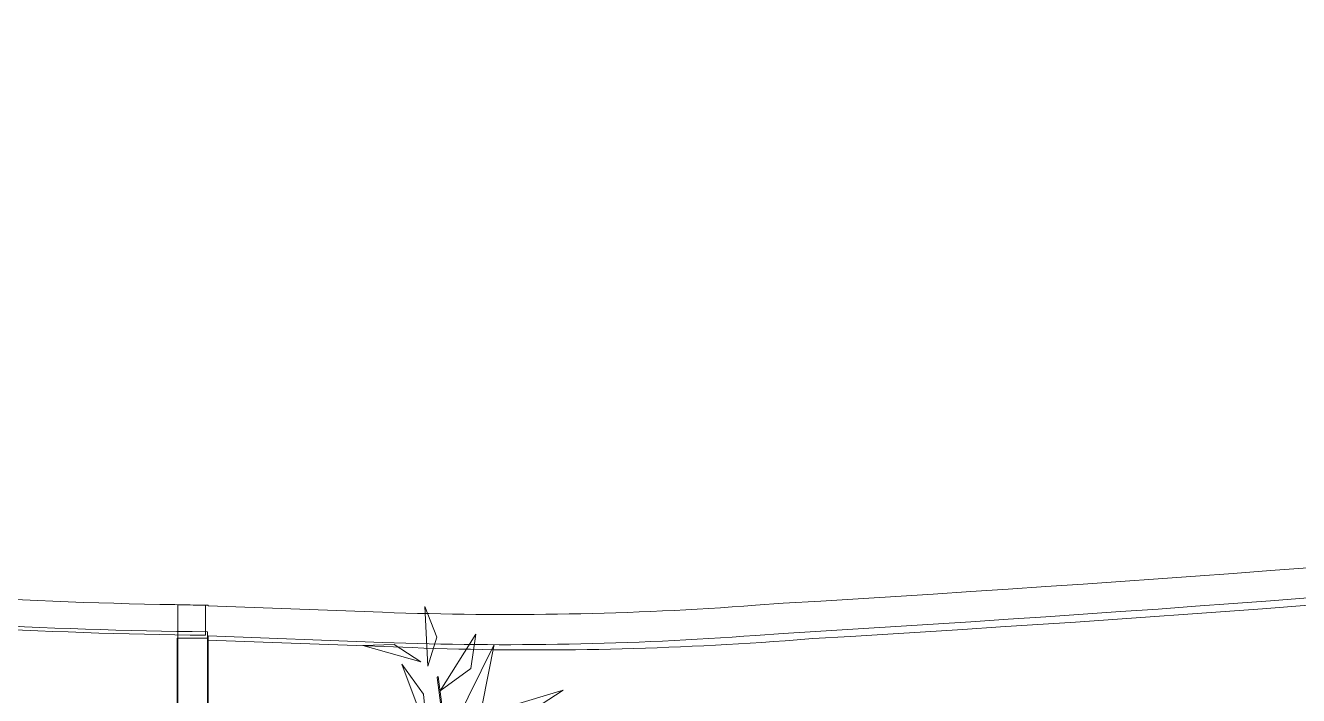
# Model space of a CAD drawing. Header units: centimetres. Extents: x -4990 to 114398, y -61489 to -12305.
# Drawn here: x 49908.3 to 50119.4, y -31061.8 to -30950.7 of the extents above; entities that cross this region are included whole.
import ezdxf

# ---------------------------------------------------------------- set-up
doc = ezdxf.new("R2010")
doc.units = ezdxf.units.CM
doc.header["$LTSCALE"] = 0.5
doc.layers.get('0').update_dxf_attribs({"linetype": 'CONTINUOUS'})
doc.layers.add('3-BAT C-Niveau-3', color=7, linetype='CONTINUOUS')

# ---------------------------------------------------------------- blocks, each defined once
blk = doc.blocks.new('Groupe-14-1')
at = {"color": 251, "linetype": 'Continuous', "lineweight": 5, "true_color": 0x555555, "flags": 128}
blk.add_lwpolyline([(17776.06, -46909.95), (17072.91, -47043.13), (17120.61, -47294.46), (17485.31, -47218.07, 0.067436), (18096.05, -47001.25), (18181.82, -46957.06), (18157.31, -46870.97), (18104.46, -46746.18, -0.010276), (18060.06, -46619.85), (18056.16, -46608.33, -0.020142), (17943.69, -46225.97), (17942.49, -46221.51, -0.027808), (17929.85, -46160.96), (17924.76, -46127.34), (17638.12, -46181.62), (17650.08, -46244.67), (17846.58, -46207.46), (17946.13, -46733.11), (17749.62, -46770.33)], format="xyb", close=True, dxfattribs=at)
blk = doc.blocks.new('Groupe-24-1')
at = {"color": 7, "linetype": 'Continuous', "lineweight": 13, "flags": 128}
blk.add_lwpolyline([(17494.18, -45379.55), (17489.22, -45383.17), (17769.69, -45482.75, -0.009305), (17925.89, -45623.54), (17921.66, -45731.52, 0.018877), (17913.03, -45942.72), (17912.61, -45965.79, 0.048991), (17925.5, -46126.87), (17930.41, -46125.94, -0.048991), (17917.52, -45964.86), (17917.94, -45941.79, -0.018877), (17926.57, -45730.59), (17930.8, -45622.61), (17886.14, -45580.82, 0.003893), (17821.43, -45521.21), (17775.26, -45479.34)], format="xyb", close=True, dxfattribs=at)
at = {"color": 251, "linetype": 'Continuous', "lineweight": 5, "true_color": 0x555555, "flags": 128}
blk.add_lwpolyline([(17638.13, -46181.62), (17926.11, -46127.08, -0.048991), (17913.22, -45966.01), (17913.64, -45942.94, -0.018877), (17922.27, -45731.73), (17926.5, -45623.76, 0.009305), (17770.31, -45482.97), (17540.84, -45401.5), (17492.4, -45414.44), (17526.98, -45597.03), (17723.92, -45559.73), (17810.11, -46012.4), (17613.15, -46049.7)], format="xyb", close=True, dxfattribs=at)
blk = doc.blocks.new('Groupe-43-1')
at = {"color": 253, "linetype": 'Continuous', "lineweight": 5, "true_color": 0xa0a0a4, "flags": 128}
blk.add_lwpolyline([(17873.09, -46171.87), (17879.53, -46175.92), (17889.85, -46177.75), (17925.75, -46165.91), (17925.96, -46166.08), (17906.62, -46172.45), (17906.37, -46174.16), (17912.19, -46181.88), (17906.2, -46174.08), (17906.33, -46172.57), (17889.9, -46178.28), (17879.48, -46176.79), (17877.23, -46175.45), (17891.96, -46191.89), (17915.96, -46195.37), (17891.96, -46192.09), (17903.39, -46205.92), (17901.25, -46203.54), (17891.32, -46191.9), (17874.74, -46174.57), (17875.24, -46174.37), (17877.23, -46175.45), (17872.88, -46172.93)], close=True, dxfattribs=at)
at = {"color": 253, "linetype": 'Continuous', "lineweight": 5, "true_color": 0xa0a0a4}
for points in [[(17927.78, -46162.81, -183.47), (17929.78, -46157.93, -183.7), (17928.68, -46152.83, -184.07), (17928.68, -46152.83, -184.07), (17927.78, -46162.81, -183.47)], [(17927.78, -46162.81, -183.47), (17929.78, -46157.93, -183.7), (17928.68, -46152.83, -184.07), (17928.68, -46152.83, -184.07), (17927.78, -46162.81, -183.47)], [(17916.61, -46165.97, -199.98), (17922.62, -46164.2, -200.36), (17926.85, -46159.75, -199.46), (17926.85, -46159.75, -199.46), (17916.61, -46165.97, -199.98)], [(17927.32, -46164.07, -183.73), (17932.32, -46164.62, -181.29), (17936.95, -46161.72, -179.52), (17936.95, -46161.72, -179.52), (17927.32, -46164.07, -183.73)], [(17923.66, -46166.84, -194.21), (17928.26, -46171.13, -192.81), (17934.02, -46170.89, -190.06), (17934.02, -46170.89, -190.06), (17923.66, -46166.84, -194.21)], [(17923.66, -46166.84, -194.21), (17928.26, -46171.13, -192.81), (17934.02, -46170.89, -190.06), (17934.02, -46170.89, -190.06), (17923.66, -46166.84, -194.21)], [(17914.15, -46169, -206.43), (17922.64, -46174.13, -204.4), (17932.9, -46174.22, -204.36), (17932.9, -46174.22, -204.36), (17914.15, -46169, -206.43)], [(17914.15, -46169, -206.43), (17922.64, -46174.13, -204.4), (17932.9, -46174.22, -204.36), (17932.9, -46174.22, -204.36), (17914.15, -46169, -206.43)], [(17918.88, -46170.17, -194.97), (17920.67, -46179.64, -192.57), (17927.59, -46186.83, -191.31), (17927.59, -46186.83, -191.31), (17918.88, -46170.17, -194.97)]]:
    blk.add_polyline3d(points, dxfattribs=at)

msp = doc.modelspace()

# ---------------------------------------------------------------- linework, layer by layer
at = {"layer": '3-BAT C-Niveau-3', "color": 7, "linetype": 'Continuous', "lineweight": 13, "flags": 128}
for points in [[(49933.44, -31344.348), (49933.553, -31051.76), (49933.523, -31051.759), (49933.523, -31046.759), (49936.053, -31046.852), (49938.553, -31046.852), (49938.553, -31046.945), (49967.503, -31048.014, 0.0278077), (50029.344, -31046.86), (50033.956, -31046.517), (50033.956, -31046.517, 0.0201417), (50430.557, -31007.158), (50442.611, -31005.469, 0.010276), (50574.994, -30985.347), (50707.437, -30956.645), (50796.582, -30948.583), (50824.046, -31041.074), (50824.096, -31041.243, -0.0671415), (50923.818, -31681.306)], [(50918.775, -31681.483, 0.0671774), (50819.046, -31041.074), (50793.159, -30953.892), (50707.437, -30961.645), (50574.994, -30990.347, -0.010276), (50442.611, -31010.469), (50430.557, -31012.158, -0.0201417), (50033.956, -31051.517), (50029.344, -31051.86, -0.0278077), (49967.503, -31053.014), (49938.553, -31051.945), (49938.44, -31344.348)]]:
    msp.add_lwpolyline(points, format="xyb", dxfattribs=at)
at = {"layer": '3-BAT C-Niveau-3', "color": 7, "linetype": 'Continuous', "lineweight": 5, "flags": 128}
msp.add_lwpolyline([(49933.44, -31344.348), (49933.44, -31052.288), (49938.44, -31052.288), (49938.44, -31344.348)], close=True, dxfattribs=at)

# ---------------------------------------------------------------- block references
at = {"layer": '3-BAT C-Niveau-3', "color": 7, "rotation": 79.27640525611221}
for name in ['Groupe-14-1', 'Groupe-24-1', 'Groupe-43-1']:
    msp.add_blockref(name, (1281.373, -40081.382), dxfattribs=at)

doc.saveas('drawing.dxf')
